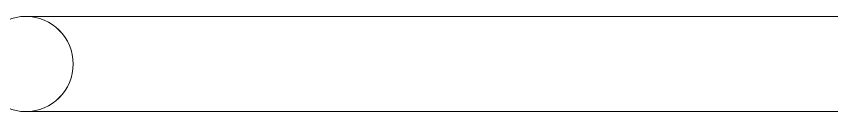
# Model space of a CAD drawing. Header units: inches. Extents: x 66261 to 131389, y 89316 to 134980.
# Drawn here: x 129156.8 to 129586.7, y 102480.4 to 102530.4 of the extents above; entities that cross this region are included whole.
import ezdxf

# ---------------------------------------------------------------- set-up
doc = ezdxf.new("R2010")
doc.units = ezdxf.units.IN
doc.header["$MEASUREMENT"] = 0
doc.layers.add('DIM', color=251, linetype='Continuous', lineweight=0)
doc.layers.add('M-X-BKGD', color=8, linetype='Continuous')

# ---------------------------------------------------------------- blocks, each defined once
blk = doc.blocks.new('123')
at = {"layer": 'DIM'}
for p, q in [((-776301.29, -1075516.16), (-776301.29, -1073800.9)), ((-776301.29, -1075516.16), (-776301.29, -1073800.9)), ((-776251.29, -1075516.16), (-776251.29, -1073801.2)), ((-776251.29, -1075516.16), (-776251.29, -1073801.2))]:
    blk.add_line(p, q, dxfattribs=at)
blk.add_circle((-776276.29, -1073801.2), 25, dxfattribs=at)
blk.add_circle((-776276.29, -1073801.2), 25, dxfattribs=at)

msp = doc.modelspace()

# ---------------------------------------------------------------- linework, layer by layer
at = {"layer": 'M-X-BKGD', "color": 8, "linetype": 'Continuous', "lineweight": 0, "ltscale": 10}
for p, q in [((130876.76, 102530.45), (129161.8, 102530.45)), ((130876.76, 102530.45), (129161.8, 102530.45)), ((130876.76, 102480.45), (129161.5, 102480.45)), ((130876.76, 102480.45), (129161.5, 102480.45))]:
    msp.add_line(p, q, dxfattribs=at)
msp.add_circle((129161.8, 102505.45), 25, dxfattribs=at)
msp.add_circle((129161.8, 102505.45), 25, dxfattribs=at)

# ---------------------------------------------------------------- block references
at = {"layer": 'M-X-BKGD', "rotation": 90}
msp.add_blockref('123', (-944639.4, 878781.73), dxfattribs=at)

doc.saveas('drawing.dxf')
